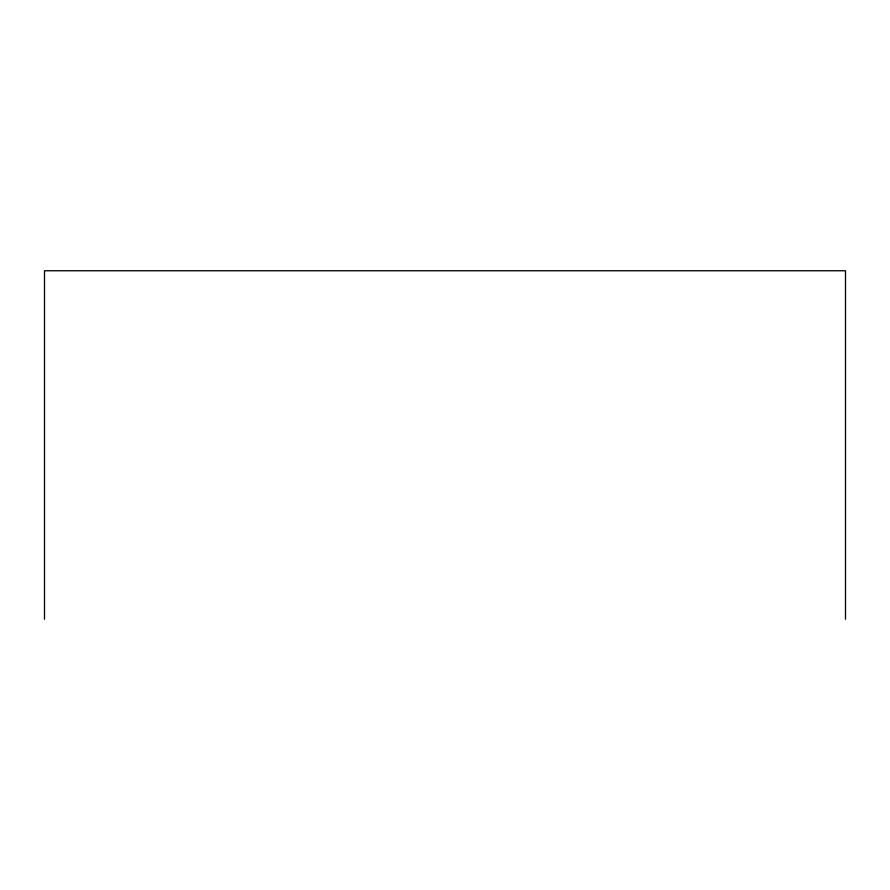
<?xml version="1.0" encoding="UTF-8"?>
<svg xmlns="http://www.w3.org/2000/svg" width="890" height="890" viewBox="0 0 890 890"><rect width="100%" height="100%" fill="white"/><g stroke="black" fill="none" stroke-linecap="round" stroke-linejoin="round"><path stroke-width="1.33" d="M845.5 619.24L845.5 270.76L44.5 270.76L44.5 619.24"/></g></svg>
